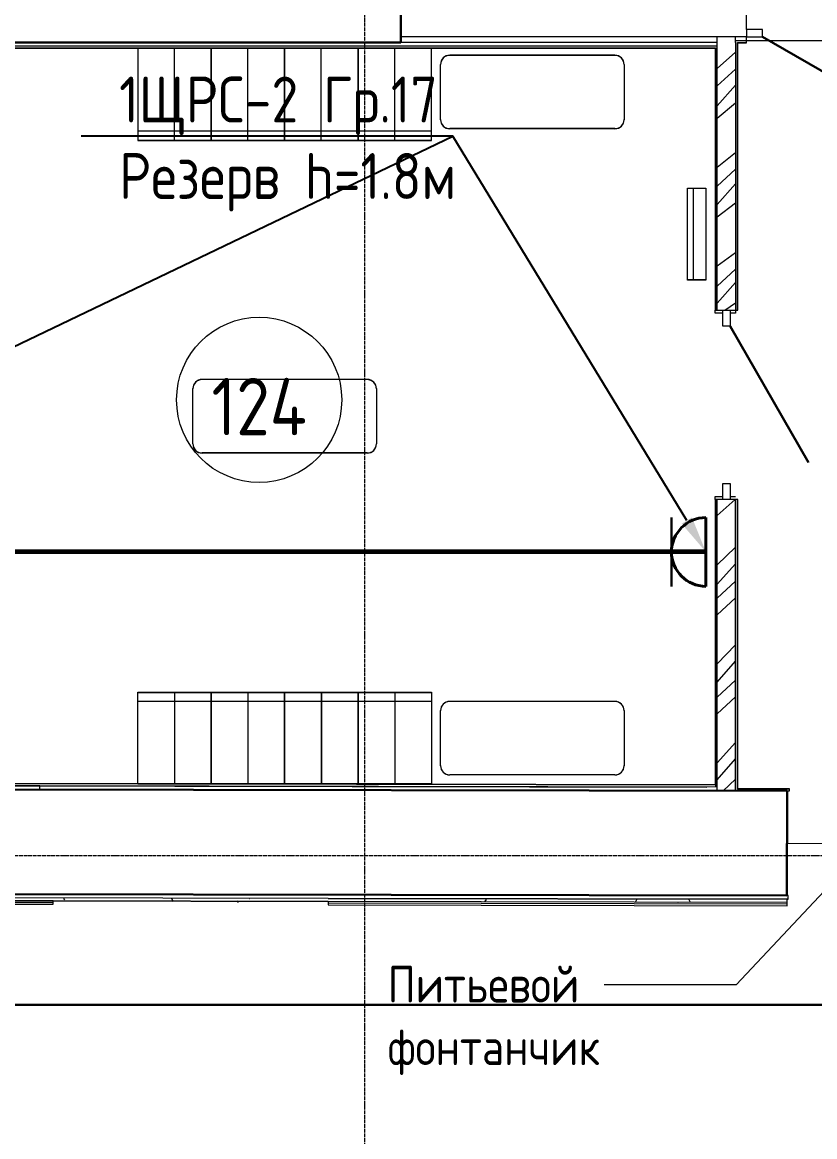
# Model space of a CAD drawing. Header units: millimetres. Extents: x -32 to 417638015, y -35 to 175284279.
# Drawn here: x 416293437 to 416297756, y 175243113 to 175249184 of the extents above; entities that cross this region are included whole.
import ezdxf
from ezdxf import colors
from ezdxf.entities.mleader import LeaderData, LeaderLine
from ezdxf.enums import TextEntityAlignment as Align
from ezdxf.math import Vec2, Vec3

# ---------------------------------------------------------------- set-up
doc = ezdxf.new("R2010")
doc.units = ezdxf.units.MM
doc.linetypes.add('ADSK_Линия сетки', pattern=[25, 20, -2.5, 0, -2.5])
for name, color, linetype, lineweight in [('_ЭМ_гофра', 5, 'Continuous', 60), ('_ЭМ_ТХобщее_слой', 7, 'Continuous', 30), ('Аннотация', 7, 'Continuous', 18), ('Двери', 7, 'Continuous', 9), ('Оси', 253, 'Continuous', 9), ('Перекрытие', 7, 'Continuous', 18), ('Стены внутренние', 7, 'Continuous', 18), ('Стены несущие', 7, 'Continuous', 30), ('Стены отделка', 7, 'Continuous', 30), ('Стены перегородки', 7, 'Continuous', 30), ('Стены штриховка', 7, 'Continuous', 9), ('ТХ', 5, 'Continuous', 0), ('ШТРИХОВКА', 252, 'Continuous', 15), ('ЭМ_Лоток 1_2', 162, 'Continuous', 30), ('ЭОМ_Розетки комп', 1, 'Continuous', 30)]:
    doc.layers.add(name, color=color, linetype=linetype, lineweight=lineweight)
doc.layers.add('_ЭМ_Надписи', color=7, linetype='Continuous')
doc.layers.add('ЭОМ_Лотки рабочие', color=5, linetype='Continuous')
doc.layers.add('Линии', color=7, linetype='Continuous', lineweight=9, true_color=0x00a600)
doc.styles.add('GOST Common', font='GOST_Common.ttf', dxfattribs={"width": 0.9, "height": 349.9999999999996})
doc.styles.add('GOST Common_6', font='GOST_Common.ttf', dxfattribs={"width": 0.9, "height": 125})
doc.styles.add('ЭОМ', font='isocpeur.ttf', dxfattribs={"width": 0.85, "height": 250})
doc.linetypes.add('Cable in the tray', pattern='A,5,[130,ltypeshp.shx,S=1,R=0,X=0,Y=0],1.5,[130,ltypeshp.shx,S=1.5,R=90,X=0,Y=-1],1,[130,ltypeshp.shx,S=1,R=0,X=0.5,Y=0],5', length=12.5)
pattern_1 = [(0, (557.2005734382547, 188.9018102923583), (406.4, 101.6), [33.528, -271.272, 33.528, -271.272, -1625.6]), (0, (557.2005734382547, 188.9018102923583), (406.4, 101.6), [-609.6, 33.528, -576.072, 33.528, -271.272, -711.2]), (0, (557.2005734382547, 188.9018102923583), (406.4, 101.6), [-1524, 33.528, -169.672, 33.528, -474.472]), (120, (709.6005734382488, 239.7018102923575), (-291.1881810244989, 301.1527240979959), [33.52799999999996, -271.2719999999997, 33.52799999999996, -271.2719999999997, -1625.599999999999]), (120, (709.6005734382488, 239.7018102923575), (-291.1881810244989, 301.1527240979959), [-609.5999999999995, 33.52799999999996, -576.0719999999994, 33.52799999999996, -271.2719999999997, -711.1999999999995]), (120, (709.6005734382488, 239.7018102923575), (-291.1881810244989, 301.1527240979959), [-1523.999999999999, 33.52799999999996, -169.6719999999999, 33.52799999999996, -474.4719999999997]), (240, (760.4005734382372, 442.9018102923583), (-115.2118189755009, -402.7527240979958), [33.528, -271.272, 33.528, -271.272, -1625.6]), (240, (760.4005734382372, 442.9018102923583), (-115.2118189755009, -402.7527240979958), [-609.6, 33.528, -576.072, 33.528, -271.272, -711.2]), (240, (760.4005734382372, 442.9018102923583), (-115.2118189755009, -402.7527240979958), [-1524, 33.528, -169.672, 33.528, -474.472])]

# ---------------------------------------------------------------- blocks, each defined once
blk = doc.blocks.new('ТХ 1 этаж.')
at = {"layer": 'ТХ', "color": 252, "true_color": 0x939598}
for p, q in [((39325.71980259655, 15938.10652683652), (38425.57440986697, 15938.10652693023)), ((38375.78024572413, 15587.90069103561), (38375.71435454805, 15888.04605062201)), ((39375.71435454805, 15888.04605067987), (39375.78024572413, 15587.90069097781)), ((39325.71980259655, 15538.10652683652), (38425.57440986697, 15538.10652693023)), ((37975.81999652172, 14171.86217709596), (37075.67460379214, 14171.86217718973)), ((37025.88043964931, 13821.65634129511), (37025.81454847322, 14121.80170088151)), ((38025.81454847322, 14121.80170093937), (38025.88043964931, 13821.65634123725)), ((37975.81999652172, 13771.86217709596), (37075.67460379214, 13771.86217718973)), ((39325.74713284371, 12418.61782735545), (38425.60174011413, 12418.61782744923)), ((38375.8075759713, 12068.4119915546), (38375.74168479521, 12368.557351141)), ((39375.74168479521, 12368.55735119886), (39375.8075759713, 12068.41199149675)), ((39325.74713284371, 12018.61782735545), (38425.60174011413, 12018.61782744923))]:
    blk.add_line(p, q, dxfattribs=at)
for points in [[(36725.74730013611, 15474.97337082878), (37125.74730013611, 15474.97337082878), (37125.74730013611, 15974.97337082878), (36725.74730013611, 15974.97337082878)], [(37125.74730013611, 15474.97337082878), (37525.74730013611, 15474.97337082878), (37525.74730013611, 15974.97337082878), (37125.74730013611, 15974.97337082878)], [(37525.74730013611, 15474.97337082878), (37925.74730013611, 15474.97337082878), (37925.74730013611, 15974.97337082878), (37525.74730013611, 15974.97337082878)], [(37925.74730013611, 15474.97337082878), (38325.74730013611, 15474.97337082878), (38325.74730013611, 15974.97337082878), (37925.74730013611, 15974.97337082878)], [(39721.67886979581, 15214.08863136661), (39821.67886979581, 15214.08863136661), (39821.67886979581, 14714.08863136661), (39721.67886979581, 14714.08863136661)], [(36725.77463038327, 12468.48467134777), (37125.77463038327, 12468.48467134777), (37125.77463038327, 11968.48467134777), (36725.77463038327, 11968.48467134777)], [(37125.77463038327, 12468.48467134777), (37525.77463038327, 12468.48467134777), (37525.77463038327, 11968.48467134777), (37125.77463038327, 11968.48467134777)], [(37525.77463038327, 12468.48467134777), (37925.77463038327, 12468.48467134777), (37925.77463038327, 11968.48467134777), (37525.77463038327, 11968.48467134777)], [(37925.77463038327, 12468.48467134777), (38325.77463038327, 12468.48467134777), (38325.77463038327, 11968.48467134777), (37925.77463038327, 11968.48467134777)]]:
    blk.add_lwpolyline(points, close=True, dxfattribs=at)
for points in [[(36925.74730013611, 15474.97337082878), (36925.74730013611, 15974.97337082878)], [(37325.74730013611, 15474.97337082878), (37325.74730013611, 15974.97337082878)], [(37725.74730013611, 15474.97337082878), (37725.74730013611, 15974.97337082878)], [(38125.74730013611, 15474.97337082878), (38125.74730013611, 15974.97337082878)], [(37125.74730013611, 15524.97337082878), (36725.74730013611, 15524.97337082878)], [(37525.74730013611, 15524.97337082878), (37125.74730013611, 15524.97337082878)], [(37925.74730013611, 15524.97337082878), (37525.74730013611, 15524.97337082878)], [(38325.74730013611, 15524.97337082878), (37925.74730013611, 15524.97337082878)], [(39751.67886979581, 15214.08863136661), (39751.67886979581, 14714.08863136661)], [(36925.77463038327, 12468.48467134777), (36925.77463038327, 11968.48467134777)], [(37325.77463038327, 12468.48467134777), (37325.77463038327, 11968.48467134777)], [(37725.77463038327, 12468.48467134777), (37725.77463038327, 11968.48467134777)], [(38125.77463038327, 12468.48467134777), (38125.77463038327, 11968.48467134777)], [(37125.77463038327, 12418.48467134777), (36725.77463038327, 12418.48467134777)], [(37525.77463038327, 12418.48467134777), (37125.77463038327, 12418.48467134777)], [(37925.77463038327, 12418.48467134777), (37525.77463038327, 12418.48467134777)], [(38325.77463038327, 12418.48467134777), (37925.77463038327, 12418.48467134777)]]:
    blk.add_lwpolyline(points, dxfattribs=at)
for centre, radius, start, end in [((38425.66033367001, 15888.16061408416), 49.94611051161296, 90.17415511261703, 180.1314218161076), ((39325.71194660454, 15888.10408583097), 50.00244162264467, 359.9334998459128, 90.06649967383801), ((38425.66914786966, 15587.99542907585), 49.88899209827431, 180.1088034247361, 269.8911966186211), ((39325.83436594345, 15588.05250595487), 49.94611050774756, 269.8685783156247, 359.8258448790479), ((37075.76052759518, 14121.91626434366), 49.94611051161296, 90.17415511261703, 180.1314218161076), ((37975.81214052971, 14121.85973609047), 50.00244162264467, 359.9334998459128, 90.06649967383801), ((37075.76934179483, 13821.75107933534), 49.88899209827431, 180.1088034247361, 269.8911966186211), ((37975.93455986862, 13821.80815621436), 49.94611050774756, 269.8685783156247, 359.8258448790479), ((38425.68766391717, 12368.67191460315), 49.94611051161296, 90.17415511261703, 180.1314218161076), ((39325.7392768517, 12368.61538634996), 50.00244162264467, 359.9334998459128, 90.06649967383801), ((38425.69647811682, 12068.50672959484), 49.88899209827431, 180.1088034247361, 269.8911966186211), ((39325.86169619061, 12068.56380647386), 49.94611050774756, 269.8685783156247, 359.8258448790479)]:
    blk.add_arc(centre, radius, start, end, dxfattribs=at)
blk = doc.blocks.new('1 этаж')
at = {"layer": 'Стены внутренние'}
h = blk.add_hatch(dxfattribs=at)
h.set_pattern_fill('ANSI34', color=8, scale=20, style=0)
h.set_pattern_definition([(45, (-31496.66335460375, 188.9018102923583), (-269.4076836320746, 269.4076836320746), []), (45, (-31406.86075460375, 188.9018102923583), (-269.4076836320746, 269.4076836320746), []), (45, (-31317.05815460374, 188.9018102923583), (-269.4076836320746, 269.4076836320746), []), (45, (-31227.25535460375, 188.9018102923583), (-269.4076836320746, 269.4076836320746), [])])
h.paths.add_polyline_path([(33127.20057343825, 17592.83951177213), (33027.20057343825, 17592.83951177213), (33027.20057343825, 16103.90181029224), (33127.20057343825, 16103.90181029224)])
h.paths.add_polyline_path([(33127.20057343825, 15073.90181029223), (33027.20057343825, 15073.90181029223), (33027.20057343825, 13486.44010064319), (33127.20057343825, 13486.23667885708), (33127.20057343825, 13488.90181029225)])
at = {"layer": 'Стены внутренние', "lineweight": 9}
h = blk.add_hatch(dxfattribs=at)
h.set_pattern_fill('FP_12', color=8, style=0, pattern_type=2)
h.set_pattern_definition(pattern_1)
h.paths.add_polyline_path([(29407.19086006397, 12888.80273730306), (29407.22137326872, 12903.80270626779), (23576.44482583407, 12915.66377606474), (20566.93061039184, 12915.66377606474), (20566.91255063267, 12906.78578933802), (28654.29790647098, 12890.33428559669)])
h.paths.add_polyline_path([(20566.93061039184, 12915.66377606474), (23575.44482790958, 12915.66581027838), (20566.94306419764, 12921.78575830131)])
h = blk.add_hatch(dxfattribs=at)
h.set_pattern_fill('FP_12', color=8, style=0, pattern_type=2)
h.set_pattern_definition(pattern_1)
h.paths.add_polyline_path([(30907.16944861898, 12885.75141682466), (30907.18775654183, 12886.80274144107), (30907.18775654183, 12900.75144785986), (29407.22137326872, 12903.80270626779), (29407.22137326872, 12888.80273730306), (30390.36768700299, 12886.80274144107)])
h = blk.add_hatch(dxfattribs=at)
h.set_pattern_fill('FP_12', color=8, style=0, pattern_type=2)
h.set_pattern_definition(pattern_1)
h.paths.add_polyline_path([(35597.19065261498, 12876.21092916563), (35597.19065261498, 12891.21089812954), (35107.72509870786, 12891.21089812954), (35108.20957781572, 12877.20562320036), (35597.17234469211, 12876.21102373102)])
h.paths.add_polyline_path([(33408.2068024131, 12880.66379921), (33407.25378148194, 12895.66576889748), (30907.21826974658, 12900.75138578936), (30907.21826974658, 12885.75135475359), (33407.25378148194, 12880.6657378622)])
at = {"layer": 'Аннотация', "color": 8, "lineweight": 9}
for p, q in [((35082.6209937532, 14512.30868848196), (33129.79636075915, 12429.06334587563)), ((32818.61253859906, 12429.06334587563), (32409.89372202387, 12429.06334587563)), ((33129.79636075915, 12429.06334587563), (32818.61253859906, 12429.06334587563))]:
    blk.add_line(p, q, dxfattribs=at)
at = {"layer": 'Двери', "color": 8}
for p, q in [((33274.20057343825, 17632.83951177209), (33187.20057343825, 17632.83951177209)), ((33187.20057343825, 17632.83951177209), (33187.20057343825, 17592.83951177209)), ((33274.20057343825, 17592.83951177209), (33274.20057343825, 17632.83951177209)), ((33187.20057343825, 17592.83951177209), (33274.20057343825, 17592.83951177209)), ((33057.20057343826, 16103.90181029224), (33097.20057343826, 16103.90181029224)), ((33057.20057343826, 16016.90181029224), (33057.20057343826, 16103.90181029224)), ((33097.20057343826, 16103.90181029224), (33097.20057343826, 16016.90181029224)), ((33097.20057343826, 16016.90181029224), (33057.20057343826, 16016.90181029224)), ((33057.20057343826, 15160.90181029223), (33097.20057343826, 15160.90181029223)), ((33057.20057343826, 15073.90181029223), (33057.20057343826, 15160.90181029223)), ((33097.20057343826, 15160.90181029223), (33097.20057343826, 15073.90181029223)), ((33097.20057343826, 15073.90181029223), (33057.20057343826, 15073.90181029223))]:
    blk.add_line(p, q, dxfattribs=at)
at = {"layer": 'Двери', "color": 8, "lineweight": 30}
for p, q in [((33274.20057343825, 17592.83951177209), (34015.51831907772, 17164.83951177208)), ((33097.20057343826, 16016.90181029224), (33525.20057343826, 15275.58406465276))]:
    blk.add_line(p, q, dxfattribs=at)
at = {"layer": 'Линии', "color": 8}
blk.add_circle((30530.41660234286, 15616.22355552088), 450.0000000000006, dxfattribs=at)
at = {"layer": 'Оси', "color": 8, "linetype": 'ADSK_Линия сетки'}
for p, q in [((31106.76592647669, -4162.595295516339), (31106.76592647677, 44411.90026894394)), ((-9557.527964694405, 13133.90181029196), (56672.20057343819, 13133.90181029175))]:
    blk.add_line(p, q, dxfattribs=at)
at = {"layer": 'Перекрытие', "color": 8}
for p, q in [((33187.20057343825, 17572.83951177209), (34217.20057343825, 17572.83951177209)), ((33015.20057343825, 16088.90181029225), (33015.20057343825, 16103.90181029227)), ((33057.20057343825, 16088.90181029224), (33015.20057343825, 16088.90181029225)), ((33127.20057343825, 16088.90181029224), (33097.20057343825, 16088.90181029224)), ((33127.20057343825, 16103.90181029226), (33127.20057343825, 16088.90181029224)), ((33015.20057343825, 15073.90181029225), (33015.20057343825, 15088.90181029225)), ((33015.20057343825, 15088.90181029225), (33057.20057343825, 15088.90181029225)), ((33097.20057343825, 15088.90181029225), (33127.20057343825, 15088.90181029225)), ((33409.41328119559, 13485.66259672564), (33408.83353030469, 13200.66318639554)), ((33408.83353030469, 13200.66318639554), (35107.8300150483, 13197.2070574003))]:
    blk.add_line(p, q, dxfattribs=at)
at = {"layer": 'Стены несущие', "color": 8}
for p, q in [((31302.20057343825, 17563.35273153357), (31302.20057343825, 20358.35273153361)), ((18369.59743045311, 17563.35273153364), (31302.20057343825, 17563.35273153357)), ((33408.41328326461, 13485.66463093998), (16568.15152595061, 13519.92139219254)), ((33407.25378148188, 12915.66581027837), (33408.41328326461, 13485.66463093998)), ((16568.33942821986, 12949.91983061749), (33407.25378148188, 12915.66581027837))]:
    blk.add_line(p, q, dxfattribs=at)
at = {"layer": 'Стены отделка', "color": 8, "lineweight": 9}
for p, q in [((33027.20057343825, 17563.35273153357), (31302.20057343825, 17563.35273153357)), ((33127.20057343825, 17562.8395117721), (33127.20057343825, 17592.83951177213)), ((33139.20057343828, 17560.83951177206), (33187.20057343825, 17560.83951177206)), ((33139.20057343825, 16103.90181029226), (33139.20057343825, 17560.83951177206)), ((33187.20057343825, 17560.83951177206), (33187.20057343825, 17592.83951177213)), ((33027.20057343825, 17543.35273153357), (25009.70057343825, 17543.35273153357)), ((28322.20057343828, 17531.35273153358), (33015.20057343825, 17531.35273153358)), ((33015.20057343825, 17531.35273153358), (33015.20057343825, 16103.90181029226)), ((33015.20057343825, 16103.90181029226), (33057.20057343825, 16103.90181029226)), ((33097.20057343825, 16103.90181029226), (33139.20057343825, 16103.90181029226)), ((33015.20057343825, 15073.90181029225), (33015.20057343825, 13518.46457745938)), ((33057.20057343825, 15073.90181029225), (33015.20057343825, 15073.90181029225)), ((33139.20057343825, 15073.90181029225), (33097.20057343825, 15073.90181029225)), ((33139.20057343825, 13498.21229307097), (33139.20057343825, 15073.90181029225)), ((29334.82323513337, 13513.9512419551), (28327.20057343825, 13516.00096597079)), ((28333.18836815638, 13515.98878548514), (32971.18836815632, 13506.55408304526)), ((33015.20057343825, 13518.46457745938), (28333.21277872013, 13527.98876065695)), ((29334.78255086031, 13493.95128333455), (29334.82323513337, 13513.9512419551)), ((29334.78255086031, 13493.95128333455), (32977.19303722167, 13486.54182686575)), ((33027.20057343825, 13506.4401420227), (29334.82323513337, 13513.95124195426)), ((33127.20057343825, 13488.90181029225), (33127.20057343825, 13486.23667885707)), ((33420.44003257982, 13497.64019073996), (33139.20057343825, 13498.21229307097)), ((33408.41328326461, 13485.66463094005), (33420.4156220163, 13485.64021556815)), ((33420.4156220163, 13485.64021556815), (33420.44003257982, 13497.64019073996)), ((20566.87186635961, 12886.78583071682), (29407.15017579088, 12868.80277868333)), ((30907.21826974658, 12900.75138578934), (20566.94306383742, 12921.7857583013)), ((29407.15017579088, 12868.80277868333), (29407.18679163657, 12886.80274144105)), ((29407.18679163657, 12886.80274144105), (30907.18368811451, 12883.75142096265)), ((30907.18368811446, 12883.75142096265), (30907.14707226877, 12865.75145820438)), ((33413.25376906872, 12915.65360499645), (33407.25378148191, 12915.66581027837)), ((33408.16611813992, 12860.66384059028), (33408.23731561797, 12895.66376817476)), ((33408.23731561797, 12895.66376817531), (33413.21308479569, 12895.65364637674)), ((33413.21308479569, 12895.65364637674), (33413.25376906872, 12915.65360499645)), ((30907.14707226877, 12865.75145820438), (33408.16611813992, 12860.66384059028))]:
    blk.add_line(p, q, dxfattribs=at)
at = {"layer": 'Стены перегородки', "color": 8, "lineweight": 18}
for p, q in [((33187.20057343825, 17632.83951177209), (33187.20057343825, 17712.8395117721)), ((33187.20057343825, 17592.83951177213), (31302.20057343825, 17592.83951177213))]:
    blk.add_line(p, q, dxfattribs=at)
at = {"layer": 'Стены штриховка', "color": 8}
for p, q in [((33027.20057343825, 16103.90181029226), (33027.20057343825, 17592.83951177213)), ((33127.20057343825, 17572.83951177213), (33187.20057343825, 17572.83951177213)), ((33127.20057343825, 17562.8395117721), (33127.20057343825, 16103.90181029226)), ((33137.20057343825, 17562.8395117721), (33187.20057343825, 17562.8395117721)), ((33137.20057343825, 16103.90181029226), (33137.20057343825, 17562.8395117721)), ((28322.20057343828, 17533.35273153361), (33017.20057343825, 17533.35273153361)), ((33017.20057343825, 17533.35273153361), (33017.20057343825, 16103.90181029226)), ((33017.20057343825, 15073.90181029225), (33017.20057343825, 13506.46048420132)), ((33027.20057343825, 13486.44010064319), (33027.20057343825, 15073.90181029225)), ((33127.20057343825, 13488.90181029225), (33127.20057343825, 15073.90181029225)), ((33137.20057343825, 13496.21635736866), (33137.20057343825, 15073.90181029225)), ((33017.20057343825, 13516.46050488567), (28333.20871029285, 13525.98876479496)), ((33420.4359641526, 13495.64019487797), (33137.20057343825, 13496.21635736866)), ((20566.89424270974, 12897.78580795761), (29407.17255214104, 12879.80275592419)), ((20566.91255063264, 12906.78578933647), (29407.19086006394, 12888.80273730305)), ((29407.18679163663, 12886.80274144105), (29407.19086006394, 12888.80273730305)), ((29407.19086006389, 12888.80273730297), (30907.18775654183, 12885.75141682465)), ((30907.16944861895, 12876.75143544523), (33408.18849449017, 12871.66381783113)), ((30907.18775654183, 12885.75141682409), (30907.18368811446, 12883.75142096265)), ((30907.18775654183, 12885.75141682409), (30907.18775654183, 12885.75141682465)), ((30907.18775654183, 12885.75141682409), (33408.20680241304, 12880.66379920999)), ((30907.21826974658, 12900.75138578934), (33408.23731561797, 12895.66376817531)), ((33408.23731561797, 12895.66376817476), (30907.21826974658, 12900.75138578886))]:
    blk.add_line(p, q, dxfattribs=at)
at = {"layer": 'ЭОМ_Лотки рабочие'}
blk.add_blockref('ТХ 1 этаж.', (-6856.491728035588, 1554.379405807718), dxfattribs=at)
at = {"layer": 'Аннотация', "color": 8, "style": 'GOST Common_6', "width": 0.9}
for s, p in [('Питьевой', (31231.03434702387, 12333.18661066771)), ('фонтанчик', (31231.03434702387, 11992.26475029938))]:
    blk.add_text(s, height=200, dxfattribs=at).set_placement(p)
at = {"layer": 'Аннотация', "color": 8, "lineweight": 9, "insert": (30530.41660234286, 15579.27543526224), "char_height": 312.5000000000001, "width": 520.2111192702771, "attachment_point": 5, "line_spacing_factor": 1.022765581104984, "style": 'GOST Common'}
blk.add_mtext('124', dxfattribs=at)
blk = doc.blocks.new('_ЭМ_ТХ2_1этаж')
at = {"layer": 'ТХ', "color": 252, "true_color": 0x939598}
for p, q in [((150473.6106821198, -53255.40474212469), (149573.4652893902, -53255.40474203092)), ((149523.6711252474, -53605.61057792557), (149523.6052340713, -53305.46521833914)), ((150523.6052340713, -53305.46521828132), (150523.6711252474, -53605.6105779834)), ((150473.6106821198, -53655.40474212469), (149573.4652893902, -53655.40474203092)), ((149123.710876045, -55021.64909186521), (148223.5654833154, -55021.64909177144)), ((148173.7713191725, -55371.85492766609), (148173.7054279965, -55071.70956807966)), ((149173.7054279965, -55071.70956802183), (149173.7713191725, -55371.85492772392)), ((149123.710876045, -55421.64909186521), (148223.5654833154, -55421.64909177144)), ((150473.638012367, -56774.89344160572), (149573.4926196374, -56774.89344151194)), ((149523.6984554945, -57125.0992774066), (149523.6325643185, -56824.95391782017)), ((150523.6325643185, -56824.95391776234), (150523.6984554945, -57125.09927746443)), ((150473.638012367, -57174.89344160572), (149573.4926196374, -57174.89344151194))]:
    blk.add_line(p, q, dxfattribs=at)
for points in [[(147873.6381796593, -53718.53789813239), (148273.6381796593, -53718.53789813239), (148273.6381796593, -53218.53789813239), (147873.6381796593, -53218.53789813239)], [(148273.6381796593, -53718.53789813239), (148673.6381796593, -53718.53789813239), (148673.6381796593, -53218.53789813239), (148273.6381796593, -53218.53789813239)], [(148673.6381796593, -53718.53789813239), (149073.6381796593, -53718.53789813239), (149073.6381796593, -53218.53789813239), (148673.6381796593, -53218.53789813239)], [(149073.6381796593, -53718.53789813239), (149473.6381796593, -53718.53789813239), (149473.6381796593, -53218.53789813239), (149073.6381796593, -53218.53789813239)], [(150869.5697493191, -53979.42263759459), (150969.5697493191, -53979.42263759459), (150969.5697493191, -54479.42263759459), (150869.5697493191, -54479.42263759459)], [(147873.6655099065, -56725.0265976134), (148273.6655099065, -56725.0265976134), (148273.6655099065, -57225.0265976134), (147873.6655099065, -57225.0265976134)], [(148273.6655099065, -56725.0265976134), (148673.6655099065, -56725.0265976134), (148673.6655099065, -57225.0265976134), (148273.6655099065, -57225.0265976134)], [(148673.6655099065, -56725.0265976134), (149073.6655099065, -56725.0265976134), (149073.6655099065, -57225.0265976134), (148673.6655099065, -57225.0265976134)], [(149073.6655099065, -56725.0265976134), (149473.6655099065, -56725.0265976134), (149473.6655099065, -57225.0265976134), (149073.6655099065, -57225.0265976134)]]:
    blk.add_lwpolyline(points, close=True, dxfattribs=at)
for points in [[(148073.6381796593, -53718.53789813239), (148073.6381796593, -53218.53789813239)], [(148473.6381796593, -53718.53789813239), (148473.6381796593, -53218.53789813239)], [(148873.6381796593, -53718.53789813239), (148873.6381796593, -53218.53789813239)], [(149273.6381796593, -53718.53789813239), (149273.6381796593, -53218.53789813239)], [(148273.6381796593, -53668.53789813239), (147873.6381796593, -53668.53789813239)], [(148673.6381796593, -53668.53789813239), (148273.6381796593, -53668.53789813239)], [(149073.6381796593, -53668.53789813239), (148673.6381796593, -53668.53789813239)], [(149473.6381796593, -53668.53789813239), (149073.6381796593, -53668.53789813239)], [(150899.5697493191, -53979.42263759459), (150899.5697493191, -54479.42263759459)], [(148073.6655099065, -56725.0265976134), (148073.6655099065, -57225.0265976134)], [(148473.6655099065, -56725.0265976134), (148473.6655099065, -57225.0265976134)], [(148873.6655099065, -56725.0265976134), (148873.6655099065, -57225.0265976134)], [(149273.6655099065, -56725.0265976134), (149273.6655099065, -57225.0265976134)], [(148273.6655099065, -56775.0265976134), (147873.6655099065, -56775.0265976134)], [(148673.6655099065, -56775.0265976134), (148273.6655099065, -56775.0265976134)], [(149073.6655099065, -56775.0265976134), (148673.6655099065, -56775.0265976134)], [(149473.6655099065, -56775.0265976134), (149073.6655099065, -56775.0265976134)]]:
    blk.add_lwpolyline(points, dxfattribs=at)
for centre, radius, start, end in [((149573.5512131932, -53305.35065487702), 49.94611051161296, 90.1741551126145, 180.1314218161095), ((150473.6028261278, -53305.40718313021), 50.00244162264467, 359.9334998475803, 90.06649967383933), ((149573.5600273929, -53605.51583988534), 49.88899209827431, 180.1088034230702, 269.8911966186193), ((150473.7252454667, -53605.45876300632), 49.94611050774756, 269.8685783156265, 359.8258448807129), ((148223.6514071184, -55071.59500461754), 49.94611051161296, 90.1741551126145, 180.1314218161095), ((149123.703020053, -55071.65153287073), 50.00244162264467, 359.9334998475803, 90.06649967383933), ((148223.6602213181, -55371.76018962586), 49.88899209827431, 180.1088034230702, 269.8911966186193), ((149123.8254393919, -55371.70311274684), 49.94611050774756, 269.8685783156265, 359.8258448807129), ((149573.5785434404, -56824.83935435805), 49.94611051161296, 90.1741551126145, 180.1314218161095), ((150473.6301563749, -56824.89588261124), 50.00244162264467, 359.9334998475803, 90.06649967383933), ((149573.5873576401, -57125.00453936636), 49.88899209827431, 180.1088034230702, 269.8911966186193), ((150473.7525757139, -57124.94746248734), 49.94611050774756, 269.8685783156267, 359.8258448807129)]:
    blk.add_arc(centre, radius, start, end, dxfattribs=at)
blk = doc.blocks.new('*U757')
at = {"color": 0, "lineweight": 40}
for p, q in [((250.0000000000001, 2.191840105619764e-13), (-250.0000000000001, -2.191840105619764e-13)), ((2.191840105619764e-13, -250.0000000000001), (4.383680211239529e-13, -500.0000000000001))]:
    blk.add_line(p, q, dxfattribs=at)
at = {"color": 0}
for p, q in [((0, 0), (2.191840105619764e-13, -250.0000000000001)), ((250.0000000000003, -249.9999999999998), (-249.9999999999998, -250.0000000002622))]:
    blk.add_line(p, q, dxfattribs=at)
at = {"color": 0, "lineweight": 40}
blk.add_arc((0, 0), 250.0000000000001, 180, 2.829719216536773e-14, dxfattribs=at)
at = {"color": 7, "style": 'GOST Common', "width": 0.9}
for tag, p in [('КОЛВО', (312.5079801825719, 312.6325850737133)), ('ВЫСОТА', (293.7212193844844, -391.4455599595776))]:
    blk.add_attdef(tag, p, '', height=350, dxfattribs=at)
at = {"color": 7, "linetype": 'ByBlock', "style": 'GOST Common', "width": 0.9}
blk.add_attdef('ГРУППА', text='', height=350, dxfattribs=at).set_placement((-568.0906937735253, 0), align=Align.RIGHT)

msp = doc.modelspace()

# ---------------------------------------------------------------- linework, layer by layer
at = {"layer": '_ЭМ_гофра', "linetype": 'ByBlock'}
msp.add_lwpolyline([(416297163.3016638, 175246298.5704161), (416292537.3016638, 175246298.5704161)], dxfattribs=at)
at = {"layer": 'ЭМ_Лоток 1_2', "linetype": 'Cable in the tray', "ltscale": 50}
msp.add_lwpolyline([(416258769.7374049, 175254548.0820978), (416267029.5926038, 175254548.0820978), (416267029.5926038, 175243832.347793), (416306061.8873636, 175243832.347793)], dxfattribs=at)

# ---------------------------------------------------------------- block references
at = {"layer": '_ЭМ_ТХобщее_слой', "lineweight": 50}
msp.add_blockref('_ЭМ_ТХ2_1этаж', (416146193.7251987, 175302259.5538031), dxfattribs=at)
at = {"layer": 'ШТРИХОВКА'}
msp.add_blockref('1 этаж', (416264198.1010904, 175231510.6631508), dxfattribs=at)
at = {"layer": 'ЭОМ_Розетки комп', "color": 5, "xscale": 0.75, "yscale": 0.75, "zscale": 0.75, "rotation": 270}
msp.add_blockref('*U757', (416297163.294948, 175246298.5704161), dxfattribs=at)

# ---------------------------------------------------------------- leaders
at = {"layer": '_ЭМ_Надписи', "color": 7, "ltscale": 5}
ml = msp.add_multileader_mtext('Standard', dxfattribs=at)
ml.set_content('{\\fGOST Common|b0|i0|c204|p34;\\W0.9;\\C256;1ЩРС-2\\fISOCPEUR|b0|i0|c204|p34;\\W0.85; Гр.27\\PЭл.суш. \\fGOST Common|b0|i0|c0|p34;\\W0.9;h=\\fGOST Common|b0|i0|c204|p34;0\\fGOST Common|b0|i0|c0|p34;.\\fGOST Common|b0|i0|c204|p34;9м \\fGOST Common|b0|i0|c0|p34;L=1\\fGOST Common|b0|i0|c204|p34;м}', color=1, style='ЭОМ')
ml.set_leader_properties()
ml.build(insert=Vec2(0, 0))
ml.multileader.update_dxf_attribs({"text_left_attachment_type": 6, "text_right_attachment_type": 6, "dogleg_length": 0, "arrow_head_size": 200})
ctx = ml.context
ctx.base_point, ctx.char_height, ctx.arrow_head_size, ctx.landing_gap_size, ctx.plane_origin = Vec3(416295838.6836732, 175253239.917364, -64.26463315267222), 250, 200, 0, Vec3(416276704.6640422, 175260821.3729974, -64.26463315267222)
ctx.left_attachment, ctx.right_attachment = 6, 6
notes = []
notes.append((ctx, [(1, (1, 1, 0), (416298398.2291278, 175253239.917364, -64.26463315267222), (-1, 0), 0, [(0, [(416301590.3760932, 175245120.4091345, -64.26463315267222)], 0, [])])]))
ctx.mtext.insert, ctx.mtext.width, ctx.mtext.defined_height, ctx.mtext.flow_direction = Vec3(416295838.6836732, 175253564.917364, -64.26463315267222), 2581.699660759461, 673.2272504539008, 5
ml = msp.add_multileader_mtext('Standard', dxfattribs=at)
ml.set_content('{\\fGOST Common|b0|i0|c204|p34;\\W0.9;\\C256;1ЩРС-2\\fISOCPEUR|b0|i0|c204|p34;\\W0.85; Гр.17\\PРезерв\\P\\pxql;\\fGOST Common|b0|i0|c0|p34;\\W0.9;h=\\fGOST Common|b0|i0|c204|p34;1\\fGOST Common|b0|i0|c0|p34;.\\fGOST Common|b0|i0|c204|p34;8м}', color=1, style='ЭОМ')
ml.set_leader_properties()
ml.build(insert=Vec2(0, 0))
ml.multileader.update_dxf_attribs({"text_left_attachment_type": 6, "text_right_attachment_type": 6, "dogleg_length": 0, "arrow_head_size": 200})
ctx = ml.context
ctx.base_point, ctx.char_height, ctx.arrow_head_size, ctx.landing_gap_size, ctx.plane_origin = Vec3(416296271.2118535, 175250192.2802078), 250, 200, 0, Vec3(416276207.2071692, 175260293.9993177)
ctx.left_attachment, ctx.right_attachment = 6, 6
notes.append((ctx, [(1, (1, 1, 0), (416297983.7118535, 175250192.2802078), (-1, 0), 0, [(0, [(416300433.1453008, 175246522.5451788)], 0, [])])]))
ctx.mtext.insert, ctx.mtext.width, ctx.mtext.defined_height, ctx.mtext.flow_direction = Vec3(416296271.2118535, 175250492.2802078), 2073.809115969734, 545.6159617257083, 5
ml = msp.add_multileader_mtext('Standard', dxfattribs=at)
ml.set_content('{\\fGOST Common|b0|i0|c204|p34;\\W0.9;\\C256;1ЩРС-2\\fISOCPEUR|b0|i0|c204|p34;\\W0.85; Гр.17\\PРезерв \\fGOST Common|b0|i0|c0|p34;\\W0.9;h=\\fGOST Common|b0|i0|c204|p34;1\\fGOST Common|b0|i0|c0|p34;.\\fGOST Common|b0|i0|c204|p34;8м}', color=1, style='ЭОМ')
ml.set_leader_properties()
ml.build(insert=Vec2(0, 0))
ml.multileader.update_dxf_attribs({"text_left_attachment_type": 6, "text_right_attachment_type": 6, "dogleg_length": 0, "arrow_head_size": 200})
ctx = ml.context
ctx.base_point, ctx.char_height, ctx.arrow_head_size, ctx.landing_gap_size, ctx.plane_origin = Vec3(416293965.1560789, 175248562.7504775), 250, 200, 0, Vec3(416269081.1439499, 175261085.9641472)
ctx.left_attachment, ctx.right_attachment = 6, 6
notes.append((ctx, [(1, (1, 1, 0), (416295784.5310789, 175248562.7504775), (-1, 0), 0, [(0, [(416292537.294948, 175247008.1151239)], 0, []), (1, [(416297163.294948, 175246298.5704161)], 0, [])])]))
ctx.mtext.insert, ctx.mtext.width, ctx.mtext.defined_height, ctx.mtext.flow_direction = Vec3(416293965.1560789, 175248887.7504775), 2073.809115969734, 545.6159617257083, 5
for ctx, leaders in notes:
    for number, flags, end, landing, length, lines in leaders:
        leader = LeaderData()
        leader.index, (leader.has_last_leader_line, leader.has_dogleg_vector, leader.attachment_direction) = number, flags
        leader.last_leader_point, leader.dogleg_vector, leader.dogleg_length = Vec3(end), Vec3(landing), length
        for number, points, colour, breaks in lines:
            line = LeaderLine()
            line.index, line.vertices, line.color, line.breaks = number, Vec3.list(points), colors.encode_raw_color(colour), breaks
            leader.lines.append(line)
        ctx.leaders.append(leader)

doc.saveas('drawing.dxf')
